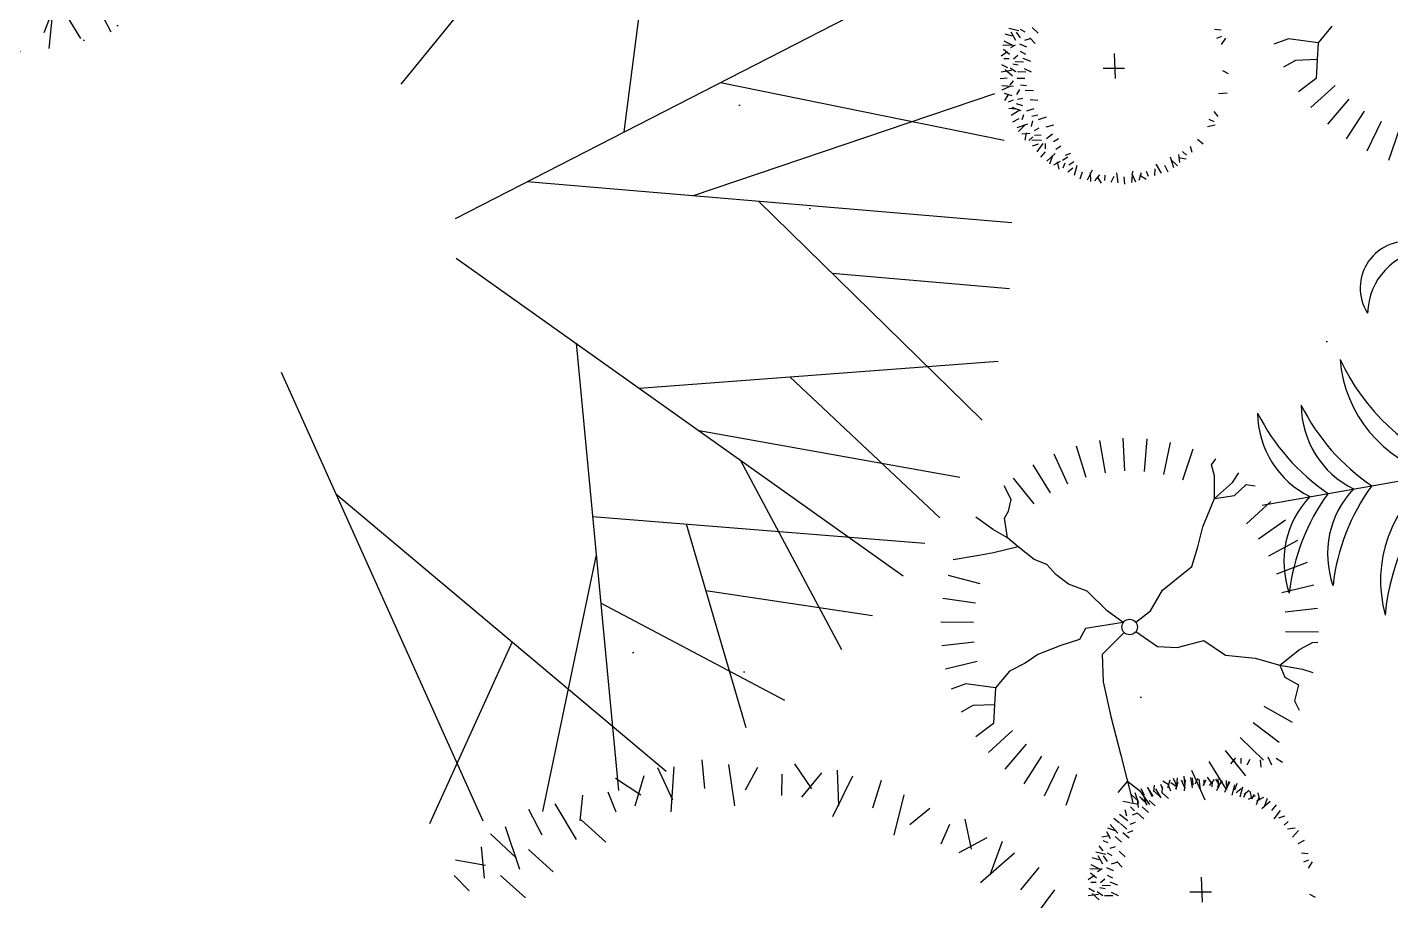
# Model space of a CAD drawing. Header units: millimetres. Extents: x 216896 to 446004, y 63591 to 243769.
# Drawn here: x 394280 to 396462, y 134568 to 135965 of the extents above; entities that cross this region are included whole.
import ezdxf

# ---------------------------------------------------------------- set-up
doc = ezdxf.new("R2010")
doc.units = ezdxf.units.MM
doc.layers.add('green', color=7, linetype='Continuous', true_color=0x45e718)
doc.layers.add('trees', color=7, linetype='Continuous', true_color=0x547000)

# ---------------------------------------------------------------- blocks, each defined once
blk = doc.blocks.new('arbor2')
at = {"color": 0}
for p, q in [((-0.0029, 0.4442), (0.0167, 0.4223)), ((0.0347, 0.449), (0.0173, 0.4257)), ((0.0933, 0.45), (0.0739, 0.4243)), ((-0.0858, 0.4092), (-0.0919, 0.4366)), ((-0.0337, 0.4362), (-0.0532, 0.4009)), ((-0.0109, 0.4122), (-0.0132, 0.4328)), ((0.0617, 0.4386), (0.0458, 0.4212)), ((-0.1338, 0.4234), (-0.1154, 0.3942)), ((0.0879, 0.4222), (0.0785, 0.3914)), ((0.1157, 0.4006), (0.1329, 0.4188)), ((0.1285, 0.4207), (0.1191, 0.3898)), ((-0.1458, 0.4137), (-0.1508, 0.3835)), ((0.0573, 0.4078), (0.0663, 0.3875)), ((0.151, 0.41), (0.1426, 0.3821)), ((0.1799, 0.4095), (0.171, 0.3876)), ((-0.168, 0.3753), (-0.178, 0.3935)), ((0.0942, 0.399), (0.085, 0.3801)), ((0.2064, 0.3959), (0.1988, 0.3623)), ((-0.2012, 0.3625), (-0.2019, 0.3875)), ((0.224, 0.3833), (0.2218, 0.3625)), ((-0.2024, 0.3442), (-0.2274, 0.3757)), ((0.1863, 0.379), (0.2017, 0.363)), ((0.2511, 0.3761), (0.2379, 0.3535)), ((-0.236, 0.3439), (-0.2521, 0.3669)), ((0.2685, 0.3644), (0.2468, 0.3344)), ((0.2644, 0.3606), (0.2755, 0.3218)), ((-0.253, 0.3081), (-0.2722, 0.3474)), ((0.2956, 0.348), (0.3018, 0.3206)), ((-0.2858, 0.3386), (-0.2576, 0.3187)), ((0.2563, 0.3441), (0.2475, 0.3207)), ((-0.2931, 0.3251), (-0.2862, 0.2953)), ((0.2854, 0.3011), (0.2984, 0.3174)), ((0.3137, 0.3181), (0.3121, 0.2887)), ((-0.3159, 0.3095), (-0.2866, 0.3078)), ((-0.299, 0.2812), (-0.3152, 0.2941)), ((-0.3248, 0.2566), (-0.335, 0.2794)), ((-0.3188, 0.2393), (-0.3541, 0.2588)), ((0.3481, 0.2381), (0.3711, 0.2543)), ((-0.3498, 0.2261), (-0.3735, 0.2411)), ((-0.3518, 0.1866), (-0.3846, 0.2155)), ((-0.3938, 0.2022), (-0.3601, 0.1945)), ((0.3667, 0.2034), (0.3918, 0.2041)), ((-0.3954, 0.1869), (-0.3776, 0.162)), ((-0.4105, 0.1637), (-0.3827, 0.1734)), ((0.3796, 0.1701), (0.3978, 0.1802)), ((0.4122, 0.175), (0.3995, 0.1485)), ((0.4179, 0.1479), (0.3878, 0.1529)), ((-0.384, 0.1441), (-0.4039, 0.1498)), ((-0.3984, 0.1115), (-0.4166, 0.1287)), ((0.4276, 0.136), (0.3984, 0.1176)), ((0.3869, 0.1173), (0.4305, 0.1201)), ((-0.3863, 0.0977), (-0.4263, 0.1023)), ((0.4134, 0.0879), (0.4408, 0.0941)), ((-0.4098, 0.0738), (-0.4375, 0.0785)), ((0.4008, 0.0568), (0.4396, 0.0679)), ((-0.3966, 0.0364), (-0.438, 0.0506)), ((0.4173, 0.0487), (0.4407, 0.0398)), ((-0.4413, 0.0348), (-0.4073, 0.0406)), ((0.0096, 0.0359), (-0.0121, -0.0451)), ((-0.442, -0.0071), (-0.4201, 0.0125)), ((-0.4369, 0.02), (-0.411, 0.0039)), ((0.0385, -0.0091), (-0.056, 0.0132)), ((0.4164, 0.0131), (0.4371, 0.0154)), ((0.4484, 0.005), (0.4265, -0.0145)), ((0.4433, -0.0221), (0.4174, -0.006)), ((-0.41, -0.0152), (-0.4307, -0.0174)), ((-0.3846, -0.0322), (-0.4117, -0.0497)), ((-0.4109, -0.0507), (-0.4343, -0.0419)), ((0.403, -0.0385), (0.4444, -0.0527)), ((0.4477, -0.0369), (0.4137, -0.0427)), ((-0.3944, -0.0588), (-0.4332, -0.0699)), ((0.4162, -0.0758), (0.4439, -0.0806)), ((-0.407, -0.09), (-0.4344, -0.0962)), ((-0.37, -0.0888), (-0.3971, -0.1064)), ((0.3927, -0.0998), (0.4327, -0.1044)), ((0.4048, -0.1136), (0.423, -0.1307)), ((-0.3805, -0.1194), (-0.4241, -0.1222)), ((-0.4212, -0.138), (-0.392, -0.1196)), ((-0.3527, -0.1214), (-0.3797, -0.139)), ((-0.4115, -0.15), (-0.3814, -0.155)), ((-0.333, -0.1453), (-0.3601, -0.1628)), ((0.3904, -0.1461), (0.4103, -0.1519)), ((-0.4058, -0.177), (-0.3931, -0.1506)), ((-0.3732, -0.1722), (-0.3914, -0.1822)), ((-0.3601, -0.1628), (-0.3586, -0.185)), ((0.4018, -0.1889), (0.384, -0.1641)), ((0.4169, -0.1658), (0.3891, -0.1755)), ((-0.3277, -0.1808), (-0.3262, -0.203)), ((0.3582, -0.1886), (0.391, -0.2176)), ((-0.3603, -0.2054), (-0.3854, -0.2062)), ((-0.342, -0.2066), (-0.3736, -0.2317)), ((-0.2987, -0.1979), (-0.2972, -0.22)), ((0.4002, -0.2043), (0.3665, -0.1966)), ((-0.3119, -0.2192), (-0.3389, -0.2368)), ((-0.2748, -0.2198), (-0.3019, -0.2374)), ((0.3562, -0.2282), (0.3799, -0.2432)), ((-0.3417, -0.2402), (-0.3647, -0.2564)), ((0.3252, -0.2413), (0.3605, -0.2609)), ((-0.2687, -0.2525), (-0.2957, -0.27)), ((-0.2092, -0.2529), (-0.2363, -0.2705)), ((-0.1885, -0.2484), (-0.1689, -0.2704)), ((0.2749, -0.2523), (0.2764, -0.2744)), ((0.3091, -0.2484), (0.3163, -0.2709)), ((-0.306, -0.2572), (-0.3453, -0.2765)), ((-0.3365, -0.29), (-0.3165, -0.2618)), ((-0.2713, -0.2835), (-0.2775, -0.2561)), ((-0.2321, -0.2796), (-0.2232, -0.2562)), ((-0.1965, -0.2804), (-0.1988, -0.2598)), ((0.3312, -0.2587), (0.3414, -0.2815)), ((-0.3194, -0.2693), (-0.301, -0.2985)), ((-0.1741, -0.2747), (-0.2004, -0.2894)), ((-0.0699, -0.2921), (-0.0527, -0.2739)), ((0.2856, -0.2669), (0.2928, -0.2894)), ((-0.2575, -0.2803), (-0.256, -0.3024)), ((0.1508, -0.2882), (0.1504, -0.3182)), ((0.2068, -0.2831), (0.214, -0.3055)), ((0.2369, -0.2818), (0.2441, -0.3043)), ((0.3054, -0.2832), (0.3216, -0.2962)), ((-0.3229, -0.2974), (-0.2932, -0.2904)), ((-0.3073, -0.3202), (-0.3057, -0.2908)), ((-0.1969, -0.2903), (-0.1954, -0.3124)), ((0.0208, -0.2967), (0.0132, -0.3304)), ((0.2995, -0.3272), (0.2926, -0.2974)), ((-0.279, -0.3032), (-0.292, -0.3194)), ((-0.2259, -0.3012), (-0.241, -0.3157)), ((-0.1688, -0.3103), (-0.1862, -0.3335)), ((-0.1101, -0.3092), (-0.1295, -0.335)), ((0.1144, -0.3076), (0.1161, -0.3399)), ((0.1843, -0.3013), (0.1958, -0.328)), ((0.2594, -0.3102), (0.2786, -0.3495)), ((-0.2371, -0.3231), (-0.2566, -0.3583)), ((-0.1418, -0.3206), (-0.1576, -0.3381)), ((-0.0697, -0.3177), (-0.0893, -0.3405)), ((0.0432, -0.3224), (0.0325, -0.3505)), ((0.2922, -0.3407), (0.264, -0.3208)), ((-0.2545, -0.329), (-0.2773, -0.3393)), ((-0.2097, -0.3241), (-0.2344, -0.333)), ((0.0023, -0.3282), (-0.0072, -0.3591)), ((-0.2039, -0.3443), (-0.2399, -0.3533)), ((-0.1155, -0.337), (-0.1249, -0.3678)), ((-0.075, -0.3386), (-0.0844, -0.3694)), ((0.0702, -0.3462), (0.0718, -0.3752)), ((0.0975, -0.3367), (0.0966, -0.3603)), ((0.1479, -0.3462), (0.153, -0.3666)), ((0.1758, -0.3437), (0.1712, -0.3695)), ((0.2088, -0.3463), (0.2338, -0.3778)), ((0.211, -0.3382), (0.2314, -0.3432)), ((0.2424, -0.346), (0.2586, -0.3689)), ((-0.224, -0.354), (-0.239, -0.3777)), ((-0.1844, -0.356), (-0.2133, -0.3889)), ((-0.1873, -0.3518), (-0.1816, -0.372)), ((-0.1461, -0.3515), (-0.1371, -0.3717)), ((-0.0525, -0.3493), (-0.0609, -0.3771)), ((-0.0235, -0.3498), (-0.0325, -0.3716)), ((0.0753, -0.3657), (0.0981, -0.3554)), ((0.1962, -0.3488), (0.186, -0.3844)), ((-0.2, -0.398), (-0.1924, -0.3643)), ((-0.1093, -0.3603), (-0.1184, -0.3791)), ((0.114, -0.3632), (0.1339, -0.3729)), ((0.2076, -0.3646), (0.2083, -0.3896)), ((-0.0862, -0.3763), (-0.1064, -0.3931)), ((-0.0171, -0.3802), (-0.0017, -0.3962)), ((0.0205, -0.3759), (0.0184, -0.3968)), ((0.0998, -0.3915), (0.1128, -0.3753)), ((0.1281, -0.3745), (0.1265, -0.4039)), ((0.1744, -0.3774), (0.1844, -0.3956)), ((-0.1847, -0.3996), (-0.1599, -0.3818)), ((-0.1616, -0.4147), (-0.1713, -0.387)), ((-0.1419, -0.3882), (-0.1477, -0.4082)), ((-0.0956, -0.3905), (-0.1001, -0.4305)), ((0.0477, -0.3831), (0.0345, -0.4058)), ((0.0826, -0.3899), (0.1, -0.4017)), ((0.1216, -0.3847), (0.1243, -0.4284)), ((0.1522, -0.4157), (0.1572, -0.3856)), ((-0.1093, -0.4026), (-0.1265, -0.4208)), ((-0.0739, -0.3933), (-0.1046, -0.414)), ((-0.0557, -0.3947), (-0.0434, -0.4117)), ((-0.0343, -0.4008), (-0.0484, -0.4422)), ((0.0651, -0.3948), (0.0433, -0.4248)), ((0.061, -0.3987), (0.0721, -0.4374)), ((0.1402, -0.4254), (0.1218, -0.3962)), ((0.1792, -0.41), (0.1527, -0.3973)), ((-0.0716, -0.4141), (-0.0764, -0.4417)), ((-0.0327, -0.4456), (-0.0385, -0.4115)), ((-0.0179, -0.4412), (-0.0017, -0.4152)), ((0.0173, -0.4143), (0.0196, -0.4349)), ((0.0529, -0.4151), (0.044, -0.4385)), ((0.0922, -0.4112), (0.0983, -0.4386)), ((0.0093, -0.4463), (-0.0103, -0.4243))]:
    blk.add_line(p, q, dxfattribs=at)

msp = doc.modelspace()

# ---------------------------------------------------------------- hatches: boundary and pattern name
at = {"layer": 'trees'}
h = msp.add_hatch(dxfattribs=at)
h.set_pattern_fill('AR-SAND', color=256, scale=800, angle=-13.3582, style=0)
h.set_pattern_definition([(24.1418192, (-254361296.3, 15354406.2), (307.104099, 1511.3975627), [0, -1216, 0, -1360, 0, -1300]), (354.1418192, (-254361296.3, 15354406.2), (1899.13399, 1869.525503), [0, -656, 0, -1096, 0, -420]), (314.1418192, (-254362253.6, 15354633.5), (2424.956389, -571.182904), [0, -400, 0, -1440, 0, -1880]), (304.1418192, (-254362253.6, 15354633.5), (2502.057127, 127.520706), [0, -200, 0, -944, 0, -1080])])
edge = h.paths.add_edge_path()
edge.add_arc((392470.5, 131627.5), 5790.2, -13.35818, 346.64182)

# ---------------------------------------------------------------- linework, layer by layer
at = {"layer": 'green'}
for p, q in [((394878, 135874), (395359.3, 136462.4)), ((395234.8, 135797.4), (395323.1, 136480.9)), ((394965.3, 135659.2), (395751.7, 136062.4)), ((395866.6, 135959), (395850.5, 135963)), ((395876.5, 135956.9), (395869.1, 135961.3)), ((395897.5, 135955.4), (395887.6, 135964.3)), ((396179.8, 135961.6), (396190.1, 135960.6)), ((395859.1, 135934.5), (395842.9, 135942.5)), ((395855.7, 135950.5), (395844.6, 135953.9)), ((395861.7, 135943.5), (395854.3, 135956.9)), ((395869.1, 135948), (395862.9, 135956.9)), ((395883.9, 135946.5), (395875.3, 135943.5)), ((395892.6, 135939.1), (395883.9, 135948)), ((396183.3, 135947.4), (396191.3, 135950.5)), ((396196.9, 135947.6), (396190.3, 135937.5)), ((395838.2, 135919.2), (395848.2, 135926)), ((395840.7, 135936.3), (395854.9, 135936.8)), ((395841.7, 135930), (395851.5, 135922)), ((395860.5, 135936.1), (395853.1, 135931.7)), ((395865, 135919.8), (395857.9, 135914)), ((395879, 135933.2), (395867.9, 135937.6)), ((395877.7, 135921.3), (395869.1, 135925.8)), ((396020.9, 135882.8), (396019.7, 135922.8)), ((395854.8, 135895.5), (395838.4, 135893)), ((395848.6, 135899.7), (395839.5, 135904.6)), ((395850.8, 135914.2), (395842.3, 135914.3)), ((395856.1, 135886.6), (395844.5, 135896.6)), ((395861.5, 135893.3), (395852.7, 135899.5)), ((395865.4, 135904.2), (395856.9, 135905.8)), ((395874, 135909.1), (395860.7, 135909.6)), ((395885.7, 135909.9), (395873.3, 135914.9)), ((395886.6, 135892.9), (395875.4, 135898.3)), ((396035.8, 135899.1), (396001.2, 135899.1)), ((396192.2, 135895.7), (396201.3, 135890.9)), ((395389.1, 135876.5), (395843.2, 135784.2)), ((395848, 135883.4), (395836.5, 135882.4)), ((395857.4, 135879.2), (395852, 135872.5)), ((395875.9, 135882.7), (395863.9, 135883.1)), ((395877.7, 135892.8), (395864.4, 135893.3)), ((395345.7, 135695.7), (395827.9, 135859.1)), ((395857.3, 135870), (395839.3, 135871.2)), ((395839.7, 135864.6), (395852.6, 135870.5)), ((395843, 135859.2), (395855, 135855.5)), ((395843.8, 135847.8), (395850.5, 135857.9)), ((395867.3, 135865.4), (395862.6, 135857.5)), ((395878.7, 135871.2), (395869.1, 135872.4)), ((395890.1, 135863.2), (395876.8, 135863.7)), ((396200, 135859.2), (396185.8, 135858.6)), ((395857.4, 135848), (395849.5, 135844.9)), ((395860.9, 135833.8), (395850.6, 135834.8)), ((395868.3, 135832.3), (395854.1, 135823.8)), ((395870.3, 135831.1), (395856, 135836.6)), ((395873.1, 135839.3), (395862.6, 135842.1)), ((395873, 135850.8), (395864.5, 135849.5)), ((395890.2, 135834.3), (395878.8, 135830.5)), ((395896.8, 135847.5), (395884.4, 135848.8)), ((396178.3, 135830.2), (396184.9, 135822.2)), ((395866.6, 135818.6), (395856.4, 135813.2)), ((395880.3, 135809.7), (395863.2, 135803.9)), ((395866.1, 135797.9), (395875.8, 135808.4)), ((395874.1, 135824.6), (395871.3, 135816.5)), ((395888.1, 135815), (395886.3, 135806.1)), ((395896.8, 135824.4), (395887.4, 135822.2)), ((395910.2, 135820.8), (395897.6, 135816.7)), ((395921.9, 135808.3), (395909.8, 135805.3)), ((396180.5, 135808.2), (396168.6, 135805.7)), ((396170.7, 135817.6), (396178.5, 135814.2)), ((395871.2, 135794.2), (395883.8, 135795.4)), ((395876.4, 135784.1), (395878.6, 135796)), ((395888.9, 135789.5), (395882.7, 135783.5)), ((395898.4, 135803.3), (395890.9, 135799.1)), ((395902.4, 135792.5), (395891.6, 135791.6)), ((395920.2, 135793.6), (395910.8, 135786.2)), ((395929.8, 135786.6), (395921.7, 135781.4)), ((396152.3, 135785.9), (396161.2, 135778.5)), ((395902.6, 135783.8), (395887.3, 135784.1)), ((395897.5, 135777.6), (395887.6, 135774.7)), ((395904.9, 135779.1), (395895, 135765.8)), ((395908.6, 135765.8), (395901.2, 135756.9)), ((395908.4, 135779.1), (395908.5, 135770.4)), ((395933.5, 135774.8), (395925.4, 135769.5)), ((396128.6, 135766.2), (396134.5, 135760)), ((396140.5, 135774.8), (396143.4, 135765)), ((395924.7, 135762.8), (395911.1, 135750.9)), ((395916, 135746.5), (395920.9, 135759.8)), ((395922.2, 135745), (395933.3, 135750.9)), ((395930.8, 135737.6), (395928.4, 135749.5)), ((395944.7, 135757), (395936.5, 135751.7)), ((395940.3, 135747.4), (395936.9, 135739.5)), ((395949.3, 135762.8), (395940.7, 135759.8)), ((395954.5, 135749.6), (395946.4, 135744.3)), ((395959.1, 135743.9), (395955.1, 135727.8)), ((396085.8, 135745.6), (396094.3, 135731.4)), ((396099.5, 135744), (396104.9, 135733.7)), ((396108.4, 135757.7), (396114.1, 135740.6)), ((396120.1, 135743.4), (396109.7, 135753.1)), ((396134, 135753.7), (396122.1, 135756)), ((396123.9, 135748.6), (396122.6, 135761.1)), ((395952.8, 135739.7), (395944.8, 135733.2)), ((395967.6, 135733), (395964.2, 135722)), ((395983.6, 135736.4), (395975.6, 135720.3)), ((395981.8, 135718.1), (395981.3, 135732.3)), ((395988.1, 135719.1), (395996.1, 135728.8)), ((395998.9, 135715.5), (395992.1, 135725.5)), ((396003.9, 135728.2), (396003.7, 135719.6)), ((396018.4, 135725.9), (396013.5, 135716.8)), ((396022.6, 135732.2), (396025, 135715.8)), ((396034.6, 135725.4), (396035.7, 135713.9)), ((396048.1, 135734.6), (396046.9, 135716.7)), ((396053.5, 135717), (396047.6, 135729.9)), ((396058.9, 135720.3), (396062.6, 135732.4)), ((396070.3, 135721.2), (396060.1, 135727.8)), ((396070, 135734.8), (396073.2, 135726.8)), ((396084.3, 135738.2), (396083.3, 135728)), ((395080, 135718), (395855.3, 135652.8)), ((395450, 135686.9), (395807.7, 135336.5)), ((394966.1, 135595.6), (395681.6, 135087.6)), ((395567.6, 135571.7), (395851.5, 135546.8)), ((395157.9, 135459.5), (395225.7, 134744.2)), ((395259.3, 135387.4), (395833.5, 135430.6)), ((394686, 135413.1), (395008.6, 134695.9)), ((395500, 135405.5), (395739.8, 135180.5)), ((395354.7, 135319.7), (395772.2, 135245.5)), ((396255.6, 135200.7), (396896.4, 135313.7)), ((395420.7, 135272.9), (395582.6, 134969.8)), ((394773.4, 135218.7), (395302.3, 134775)), ((395184.2, 135182.5), (395716.2, 135139.9)), ((395334.4, 135170.4), (395429.6, 134844.9)), ((395190, 135121.1), (395104.2, 134710.5)), ((395197.3, 135044.3), (395491.3, 134888.9)), ((395365.6, 135064), (395632.1, 135023.8)), ((395055.6, 134981.9), (394923.6, 134691.1)), ((396205.9, 134786.8), (396213.9, 134796.5)), ((396216.8, 134783.2), (396209.9, 134793.2)), ((396221.8, 134795.9), (396221.6, 134787.3)), ((396236.3, 134793.6), (396231.4, 134784.5)), ((396252.5, 134793.1), (396253.5, 134781.6)), ((396271.4, 134784.7), (396265.4, 134797.6)), ((396288.1, 134788.9), (396278, 134795.5)), ((396108, 134760.5), (396104.4, 134748.5)), ((396113.4, 134763.8), (396119.4, 134750.9)), ((396118.9, 134746.2), (396120.1, 134764.2)), ((396126.4, 134761.1), (396132.3, 134748.1)), ((396132.3, 134755.5), (396131.2, 134767)), ((396131.8, 134743.4), (396133, 134761.4)), ((396144.3, 134748.7), (396141.9, 134765.1)), ((396145.2, 134752.7), (396144.2, 134764.2)), ((396148.5, 134754.9), (396153.4, 134764)), ((396157.3, 134745.9), (396154.8, 134762.3)), ((396161.5, 134752.2), (396166.4, 134761.2)), ((396163, 134752.7), (396163.2, 134761.2)), ((396168, 134765.3), (396174.8, 134755.3)), ((396178.8, 134761.8), (396170.9, 134752.1)), ((396181, 134762.5), (396187.8, 134752.5)), ((396183.4, 134744.4), (396191.4, 134760.6)), ((396185.1, 134762.8), (396185.7, 134748.6)), ((396058.6, 134723.2), (396052.8, 134740.3)), ((396067.4, 134736.9), (396062.1, 134747.1)), ((396081.2, 134735.2), (396072.6, 134749.4)), ((396080.4, 134734.1), (396075, 134744.3)), ((396082.6, 134742.6), (396083.7, 134752.9)), ((396092.8, 134734.1), (396083, 134743)), ((396094.1, 134732.4), (396085.6, 134746.6)), ((396096.9, 134746.1), (396093.8, 134754)), ((396095.6, 134739.8), (396096.6, 134750.1)), ((396105.8, 134731.4), (396095.9, 134740.3)), ((396096.7, 134759.7), (396106.8, 134753)), ((396109.8, 134743.3), (396106.7, 134751.2)), ((396109.6, 134756.9), (396119.7, 134750.2)), ((396121, 134757.7), (396117.3, 134745.7)), ((396176, 134749.9), (396176.1, 134758.4)), ((396191.8, 134759), (396183.8, 134749.3)), ((396196.3, 134741.6), (396204.3, 134757.8)), ((396198.1, 134760), (396198.6, 134745.8)), ((396199.3, 134747.8), (396202.8, 134758.9)), ((396207.9, 134736.9), (396211.9, 134753)), ((396212.3, 134745), (396215.7, 134756.1)), ((396214.1, 134741.1), (396222.1, 134747.6)), ((396220.8, 134734.1), (396224.8, 134750.2)), ((396226.6, 134733.5), (396230.1, 134741.3)), ((396227.1, 134738.3), (396235.1, 134744.8)), ((396236.1, 134743.2), (396238.6, 134731.4)), ((396239.6, 134730.7), (396243, 134738.5)), ((396249.1, 134740.4), (396251.5, 134728.6)), ((396032.9, 134727.1), (396044.8, 134724.9)), ((396051.3, 134711.9), (396045.3, 134718)), ((396045.9, 134724.3), (396057.8, 134722.1)), ((396046.8, 134737.4), (396057.2, 134727.7)), ((396056, 134729.5), (396057.2, 134717)), ((396059.7, 134734.6), (396070.2, 134725)), ((396071.8, 134722.3), (396062, 134731.2)), ((396073.7, 134709.1), (396063.8, 134718)), ((396071.5, 134720.4), (396065.7, 134737.5)), ((396084.8, 134719.5), (396074.9, 134728.4)), ((396244.8, 134735.8), (396233.6, 134729.9)), ((396250.9, 134734.3), (396246, 134721)), ((396257.7, 134733), (396246.6, 134727.1)), ((396255.2, 134715.3), (396268.8, 134727.1)), ((396263.9, 134731.6), (396258.9, 134718.2)), ((396271.3, 134712.3), (396278.7, 134721.2)), ((396027.6, 134692.1), (396018.7, 134699.5)), ((396040.9, 134695.8), (396027.6, 134705.7)), ((396039.4, 134703.2), (396036.5, 134713.1)), ((396056.4, 134707.7), (396047.7, 134704.7)), ((396066.3, 134698.8), (396056.4, 134707.7)), ((396275, 134699), (396284.9, 134712.3)), ((396282.4, 134700.4), (396292.3, 134703.4)), ((396006.8, 134678.5), (396012.7, 134667.4)), ((396008.3, 134684.7), (396021.6, 134679.8)), ((396024.6, 134676.1), (396012.7, 134689.6)), ((396039.1, 134682.5), (396029.2, 134691.4)), ((396042.8, 134667.7), (396032.9, 134676.5)), ((396049, 134679.5), (396040.3, 134676.5)), ((396052.7, 134692.8), (396044, 134689.9)), ((396291, 134688.6), (396297.2, 134694.5)), ((396308.7, 134683.8), (396296.1, 134682.6)), ((396313.8, 134680.1), (396304.1, 134669.7)), ((396001.5, 134647.9), (395995, 134655.9)), ((395999.4, 134669.9), (396011.3, 134672.4)), ((396009.2, 134660.4), (396001.3, 134663.9)), ((396020.6, 134654.3), (396011.9, 134651.4)), ((396030.5, 134661.7), (396020.6, 134670.6)), ((396313.3, 134659.5), (396323.5, 134664.9)), ((395994.8, 134633.1), (395983.8, 134636.6)), ((396005.7, 134641.6), (395989.6, 134645.7)), ((396000.8, 134626.2), (395993.4, 134639.5)), ((396008.2, 134630.6), (396002.1, 134639.5)), ((396015.7, 134639.5), (396008.2, 134644)), ((396031.7, 134621.7), (396023.1, 134630.6)), ((396036.6, 134638), (396026.8, 134646.9)), ((396319, 134644.3), (396329.3, 134643.2)), ((396322.4, 134630), (396330.4, 134633.1)), ((396336, 134630.2), (396329.4, 134620.1)), ((395977.3, 134601.8), (395987.3, 134608.6)), ((395979.9, 134618.9), (395994.1, 134619.4)), ((395980.9, 134612.6), (395990.6, 134604.6)), ((395998.2, 134617.1), (395982.1, 134625.2)), ((395999.6, 134618.8), (395992.2, 134614.3)), ((396018.1, 134615.8), (396007, 134620.3)), ((396016.9, 134604), (396008.2, 134608.4)), ((396023.1, 134629.1), (396014.4, 134626.2)), ((395987.7, 134582.3), (395978.6, 134587.2)), ((395990, 134596.8), (395981.4, 134597)), ((396004.6, 134586.8), (395996.1, 134588.4)), ((396004.1, 134602.4), (395997, 134596.7)), ((396013.2, 134591.8), (395999.9, 134592.2)), ((396024.8, 134592.6), (396012.5, 134597.6)), ((396160.1, 134565.4), (396158.9, 134605.4)), ((395994, 134578.1), (395977.6, 134575.7)), ((395995.2, 134569.2), (395983.7, 134579.2)), ((396000.7, 134575.9), (395991.8, 134582.2)), ((396016.9, 134575.5), (396003.6, 134575.9)), ((396025.7, 134575.6), (396014.6, 134581)), ((396174.9, 134581.7), (396140.3, 134581.7)), ((396331.3, 134578.4), (396340.4, 134573.5))]:
    msp.add_line(p, q, dxfattribs=at)
for centre, radius, start, end in [((396486.9, 135548), 74.2, 77.0578, 212.8533), ((396528.7, 135505.3), 104.2, 95.1845, 178.654), ((396587.8, 135450.3), 208, 184.6063, 254.7511), ((396696.6, 135580.8), 348.7, 204.9635, 248.6288), ((396468.5, 135361.2), 150.2, 180.3757, 243.7101), ((396620.5, 135511.6), 338, 206.6207, 235.9237), ((396550.7, 135499.3), 338, 206.6207, 235.9237), ((396398.7, 135348.8), 150.2, 180.3757, 243.7101), ((396653.2, 135079.8), 208, 125.2489, 195.3937), ((396800, 134994.4), 348.7, 131.3712, 175.0366), ((396635, 135021), 338, 144.0763, 173.3794), ((396510.6, 135122.7), 150.2, 136.29, 199.6243), ((396704.9, 135033.3), 338, 144.0763, 173.3794), ((396440.7, 135110.4), 150.2, 136.29, 199.6243)]:
    msp.add_arc(centre, radius, start, end, dxfattribs=at)
at = {"layer": 'trees'}
for p, q in [((396367.4, 135966.7), (396345.3, 135939.9)), ((396297.9, 135946.2), (396274.4, 135937.8)), ((396345.3, 135939.9), (396297.9, 135946.2)), ((396345.3, 135939.9), (396343.7, 135913.1)), ((396308.9, 135911.5), (396290.1, 135900.9)), ((396343.7, 135913.1), (396308.9, 135911.5)), ((396343.7, 135913.1), (396342.1, 135883.1)), ((396342.1, 135883.1), (396313.9, 135861.6)), ((396333.9, 135836.5), (396372.6, 135871.9)), ((396360.8, 135809.7), (396394.8, 135849.7)), ((396390.9, 135786.6), (396419.6, 135830.5)), ((396423.6, 135767.4), (396446.6, 135814.6)), ((396458.5, 135752.5), (396475.4, 135802.1)), ((396033.1, 135307.6), (396035.7, 135255.2)), ((396071.1, 135306.5), (396067.1, 135254.2)), ((395958.3, 135295.4), (395973.9, 135245.3)), ((395995.3, 135303.9), (396004.5, 135252.2)), ((396108.6, 135300.7), (396098.1, 135249.3)), ((396145, 135290.3), (396128.2, 135240.6)), ((395888.9, 135265.1), (395916.5, 135220.4)), ((395922.7, 135282.5), (395944.4, 135234.7)), ((396175, 135265), (396181.6, 135274.5)), ((396179.8, 135247.6), (396175, 135265)), ((395857.6, 135243.6), (395890.5, 135202.8)), ((396179.8, 135211.3), (396179.8, 135247.6)), ((396208.2, 135236.6), (396218.3, 135252.2)), ((395854.4, 135209.8), (395842.9, 135231.4)), ((396179.8, 135211.3), (396208.2, 135236.6)), ((396211.4, 135216.1), (396230.3, 135233.4)), ((396230.3, 135233.4), (396244.6, 135231.3)), ((395849.7, 135190.8), (395854.4, 135209.8)), ((396160.8, 135165.6), (396179.8, 135211.3)), ((396179.8, 135211.3), (396211.4, 135216.1)), ((396269.7, 135206.3), (396231, 135170.8)), ((395826, 135160.8), (395797.8, 135181.2)), ((395843.4, 135179.8), (395849.7, 135190.8)), ((395848.1, 135148.2), (395843.4, 135179.8)), ((396293, 135176.4), (396250.2, 135146.1)), ((395848.1, 135148.2), (395826, 135160.8)), ((396152.9, 135134), (396160.8, 135165.6)), ((395865.5, 135134), (395826, 135124.5)), ((395865.5, 135134), (395848.1, 135148.2)), ((395890.8, 135113.5), (395865.5, 135134)), ((396143.4, 135102.4), (396152.9, 135134)), ((396312.5, 135143.8), (396266.2, 135119.1)), ((395802.3, 135119.8), (395761.3, 135112.9)), ((395826, 135124.5), (395802.3, 135119.8)), ((395911.3, 135105.6), (395890.8, 135113.5)), ((395753.2, 135088.8), (395803.9, 135075.1)), ((395925.5, 135089.8), (395911.3, 135105.6)), ((395946, 135074), (395925.5, 135089.8)), ((396096.1, 135064.5), (396143.4, 135102.4)), ((396327.7, 135109), (396278.7, 135090.3)), ((395976, 135063), (395946, 135074)), ((396338.4, 135072.6), (396287.4, 135060.2)), ((395745.1, 135051.7), (395797, 135044.5)), ((396007.6, 135031.4), (395976, 135063)), ((396077.1, 135031.4), (396096.1, 135064.5)), ((396033.6, 135012.8), (396007.6, 135031.4)), ((396053.6, 135013.2), (396077.1, 135031.4)), ((396344.5, 135035.1), (396292.4, 135029.2)), ((395741.7, 135013.9), (395794.1, 135013.2)), ((395972.9, 135003), (395963.4, 134985.6)), ((396033.6, 135012.8), (395972.9, 135003)), ((395743, 134976), (395795.1, 134981.9)), ((395963.4, 134985.6), (395933.4, 134976.1)), ((396034.9, 134996.8), (395999.7, 134961.9)), ((396053.9, 134998.4), (396088.2, 134974.6)), ((396119.8, 134973), (396162.4, 134984)), ((396162.4, 134984), (396197.1, 134960.4)), ((396345.8, 134997.2), (396293.4, 134997.9)), ((396315.6, 134969.8), (396336.1, 134980.9)), ((396336.1, 134980.9), (396345, 134981.6)), ((395897.1, 134961.9), (395876.6, 134947.7)), ((395933.4, 134976.1), (395897.1, 134961.9)), ((395999.7, 134961.9), (396001.3, 134917.7)), ((396088.2, 134974.6), (396119.8, 134973)), ((396197.1, 134960.4), (396244.5, 134955.6)), ((396284, 134944.6), (396315.6, 134969.8)), ((395749.1, 134938.5), (395800, 134950.9)), ((395851.3, 134935.1), (395829.2, 134908.3)), ((395876.6, 134947.7), (395851.3, 134935.1)), ((396244.5, 134955.6), (396284, 134944.6)), ((396284, 134944.6), (396291.9, 134925.6)), ((396284, 134944.6), (396320.3, 134938.3)), ((396320.3, 134938.3), (396337.1, 134932.9)), ((395781.8, 134914.6), (395758.4, 134906.1)), ((395829.2, 134908.3), (395781.8, 134914.6)), ((396001.3, 134917.7), (396013.9, 134862.5)), ((396291.9, 134925.6), (396314, 134913)), ((396314, 134913), (396307.7, 134887.7)), ((395829.2, 134908.3), (395827.6, 134881.4)), ((395792.8, 134879.9), (395774, 134869.3)), ((395827.6, 134881.4), (395792.8, 134879.9)), ((395827.6, 134881.4), (395826, 134851.4)), ((396304.4, 134852.7), (396258.8, 134878.6)), ((396307.7, 134887.7), (396315.2, 134872.7)), ((395826, 134851.4), (395797.8, 134830)), ((396013.9, 134862.5), (396029.7, 134800.9)), ((396283.2, 134821.2), (396241.2, 134852.6)), ((395817.8, 134804.9), (395856.5, 134840.3)), ((396258.2, 134792.7), (396220.5, 134829.1)), ((395844.7, 134778.1), (395878.7, 134818.1)), ((396229.9, 134767.5), (396196.9, 134808.3)), ((395310, 134710.1), (395314.9, 134782.2)), ((395363.9, 134747.2), (395359.7, 134793.4)), ((395412.2, 134719.9), (395402.4, 134785.7)), ((395507.3, 134786.7), (395534.6, 134746.6)), ((395874.8, 134755), (395903.5, 134798.9)), ((395907.6, 134735.8), (395930.5, 134783)), ((396029.7, 134800.9), (396048.7, 134725.2)), ((396198.6, 134746), (396171, 134790.7)), ((395221.1, 134764), (395261.7, 134737.4)), ((395266.6, 134767.5), (395251.9, 134719.2)), ((395288.3, 134780.8), (395312.1, 134729)), ((395429, 134745.1), (395448.7, 134781.5)), ((395487.2, 134736), (395487.9, 134770.3)), ((395550.6, 134772.5), (395518.6, 134733.5)), ((395568.8, 134702.8), (395600.9, 134767.6)), ((395575.8, 134776.5), (395578, 134719.5)), ((395632.8, 134716.5), (395646.6, 134760.8)), ((395942.4, 134720.8), (395959.3, 134770.5)), ((396164.8, 134728.7), (396143.1, 134776.4)), ((395221.9, 134709.5), (395209.4, 134741.4)), ((396040.2, 134759), (396025, 134740.9)), ((396040.2, 134759), (396059.7, 134744.1)), ((396059.7, 134744.1), (396075.5, 134722)), ((395158.8, 134665.9), (395124.6, 134723)), ((395164.7, 134695.6), (395168.9, 134736.8)), ((395667, 134672.8), (395683.1, 134737.3)), ((395103.7, 134672.7), (395082.2, 134713.8)), ((395205.6, 134661.7), (395166, 134697.3)), ((395692.2, 134689.6), (395724.2, 134715.8)), ((395780.3, 134698.1), (395790.3, 134650.6)), ((395021, 134674.8), (395062.8, 134636)), ((395068.1, 134617.7), (395045, 134686.3)), ((395742.4, 134659), (395756.2, 134690.4)), ((395006, 134654.2), (395010.9, 134603.9)), ((395815, 134668.4), (395770.4, 134644.6)), ((395839.8, 134662.5), (395820, 134609)), ((394965.3, 134633.5), (395013, 134624.5)), ((395121.4, 134614.1), (395081.8, 134649.8)), ((395805.1, 134597.1), (395859.6, 134644.6)), ((394987, 134583.5), (394963.2, 134608.2)), ((395076.9, 134572.6), (395037.2, 134608.2)), ((395869.5, 134585.2), (395899.2, 134620.9)), ((395884.3, 134531.7), (395923.9, 134585.2))]:
    msp.add_line(p, q, dxfattribs=at)
msp.add_circle((396043.7, 135005.6), 12.4, dxfattribs=at)

# ---------------------------------------------------------------- block references
at = {"layer": 'green', "xscale": 1889.019404625307, "yscale": 1889.019404625307, "zscale": 1889.019404625307, "rotation": 14.99999999998728}
msp.add_blockref('arbor2', (394019.6, 136709.6), dxfattribs=at)

doc.saveas('drawing.dxf')
